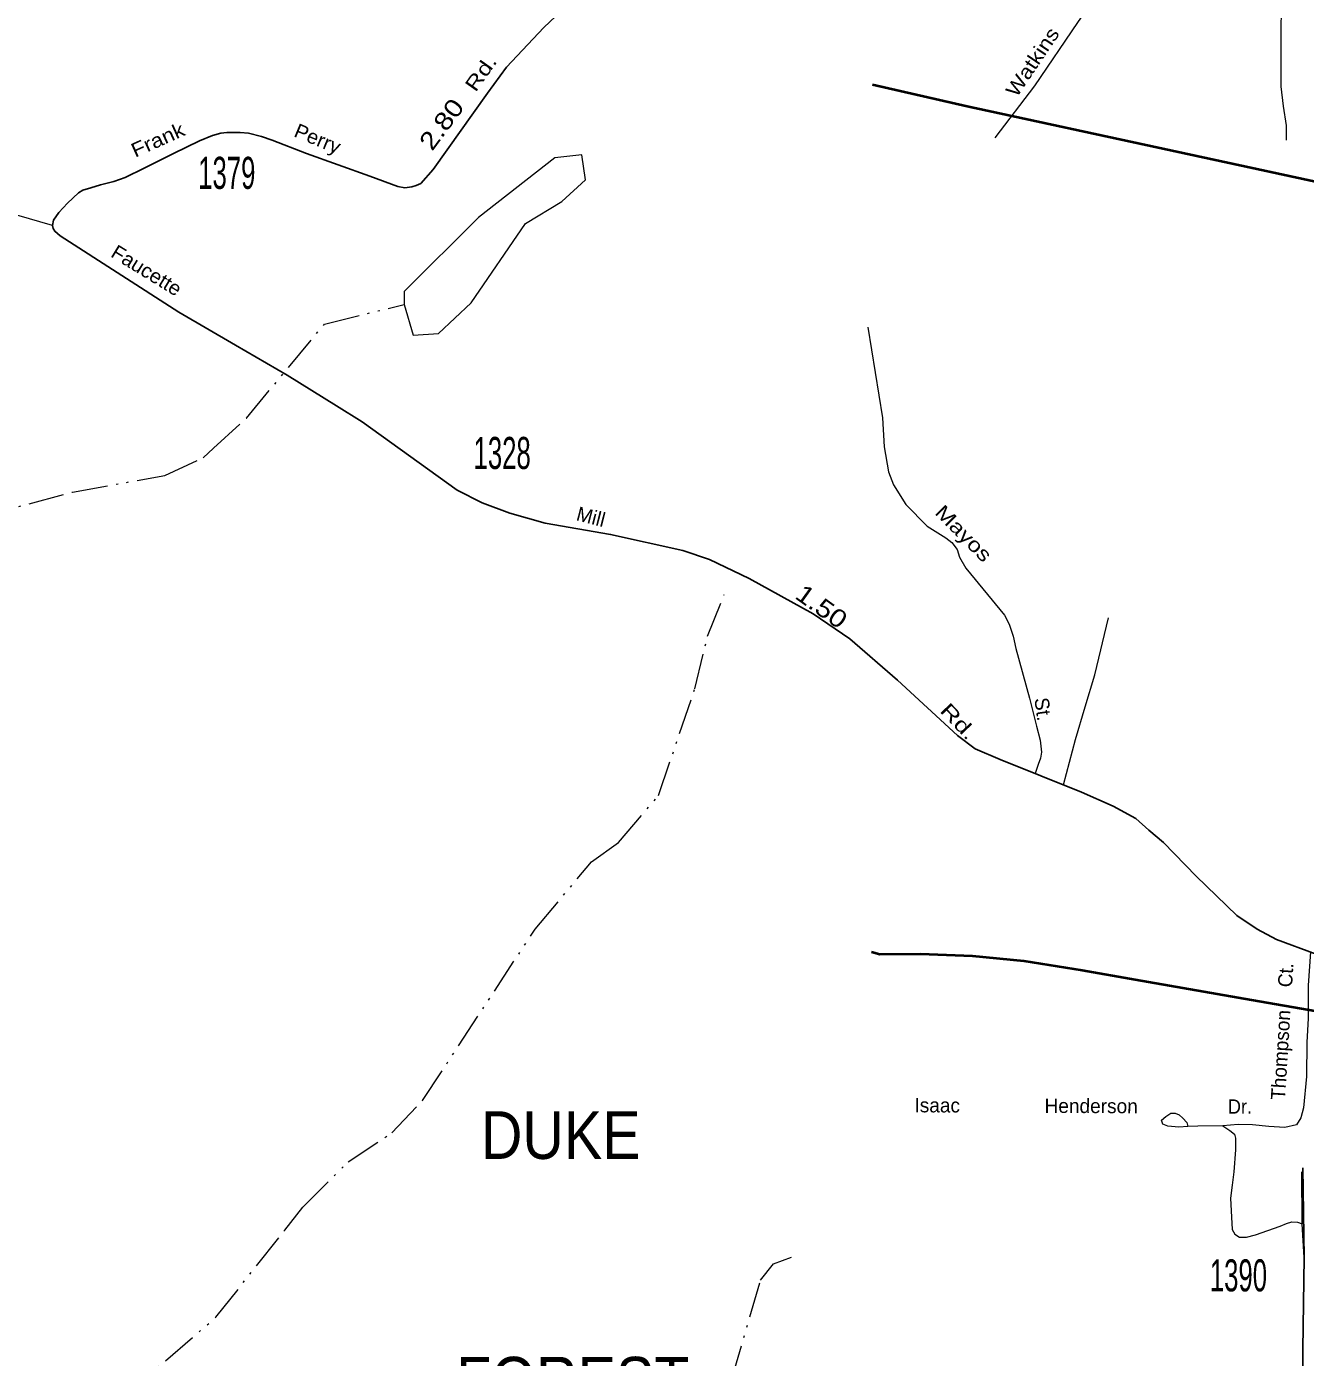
# Model space of a CAD drawing. Extents: x 583375 to 614032, y 233088 to 276691.
# Drawn here: x 597182 to 598977, y 259320 to 261189 of the extents above; entities that cross this region are included whole.
import ezdxf
from ezdxf.enums import TextEntityAlignment as Align

# ---------------------------------------------------------------- set-up
doc = ezdxf.new("R2010")
doc.units = 0
doc.header["$LTSCALE"] = 10
doc.linetypes.add('DASH_DOUBLE_DOT', pattern=[9.2, 5, -1.2, 0.3, -1.2, 0.3, -1.2])
for name, color, linetype, lineweight in [('10', 7, 'Continuous', 40), ('11', 7, 'Continuous', 40), ('17', 7, 'Continuous', 13), ('32', 7, 'Continuous', 25), ('35', 7, 'Continuous', 13), ('56', 7, 'Continuous', 40), ('59', 7, 'DASH_DOUBLE_DOT', 13)]:
    doc.layers.add(name, color=color, linetype=linetype, lineweight=lineweight)
doc.layers.add('19', color=7, linetype='Continuous')
doc.layers.add('8', color=7, linetype='Continuous')

msp = doc.modelspace()

# ---------------------------------------------------------------- linework, layer by layer
at = {"layer": '32'}
for points in [[(597974.9, 261251.16), (597908.05, 261187.34), (597855.8, 261131.59), (597829.09, 261094.99), (597752.63, 260988.11), (597735.34, 260968.5), (597728.81, 260965.43), (597723.05, 260963.89), (597713.06, 260962.35), (597703.07, 260964.27), (597664.07, 260978.5), (597574.93, 261010.41), (597526.71, 261029.25), (597512.11, 261034.25), (597493.67, 261038.86), (597482.14, 261040.01), (597463.03, 261040.01), (597454.96, 261039.24), (597443.05, 261035.59), (597424.8, 261028.29), (597388.39, 261010.26), (597347.47, 260989.88), (597320.58, 260976.81), (597304.63, 260971.23), (597285.81, 260966.47), (597272.17, 260962.24), (597261.22, 260958.97), (597254.88, 260955.32), (597239.7, 260940.71), (597227.6, 260927.83), (597220.11, 260917.06), (597218.38, 260909.18)], [(597218.38, 260909.18), (597219.53, 260905.14), (597221.64, 260901.3), (597229.33, 260894.89), (597395.89, 260787.85), (597475.49, 260741.5), (597547.92, 260699.36), (597616.99, 260656.37), (597653.21, 260633.62), (597786.41, 260537.9), (597821.45, 260520.03), (597860.46, 260505.48), (597910.05, 260491.58), (598001.96, 260475.71), (598103.12, 260453.21), (598140.81, 260440.64), (598196.35, 260413.78), (598286.27, 260364.16), (598337.85, 260329.09), (598404.63, 260270.87), (598488.6, 260193.46), (598513.4, 260174.81), (598548.44, 260159.59), (598662.83, 260113.94), (598707.13, 260094.09), (598738.87, 260076.89), (598757.38, 260060.35), (598777.88, 260043.15), (598823.5, 259996.17), (598881.02, 259940.6), (598909.46, 259921.41), (598936.56, 259906.85), (598992.11, 259886.34)], [(598974, 259192.02), (598973.37, 259331.67), (598975.26, 259460.74), (598973.35, 259586.7)]]:
    msp.add_lwpolyline(points, dxfattribs=at)
at = {"layer": '35'}
for points in [[(598946.25, 261402.82), (598909.07, 261409.87), (598876.32, 261413.69), (598854.97, 261414.38), (598835.15, 261411.78), (598818.89, 261407.82), (598806.43, 261402.2), (598796.76, 261393.47), (598783.45, 261378.25), (598757.6, 261337.06), (598717.39, 261281.49), (598657.08, 261194.32), (598596.76, 261105.23), (598541.24, 261032.42)], [(598946.25, 261402.82), (598944.12, 261334.52), (598944.94, 261298.43), (598943.3, 261255.77), (598943.3, 261224.6), (598942.48, 261189.33), (598942.48, 261104.59), (598945.76, 261076.69), (598949.86, 261049.62), (598949.86, 261029.12)], [(597218.38, 260909.18), (597168.59, 260923.93), (597075.51, 260933.32), (597016.85, 260941.15), (596998.86, 260949.76), (596983.22, 260964.63), (596964.44, 260975.58), (596925.34, 260981.84), (596869.8, 260982.63), (596822.09, 260980.28)], [(598362.93, 260766.57), (598383.4, 260639.19), (598385.95, 260598.87), (598391.71, 260563.66), (598398.75, 260545.1), (598416.02, 260517.58), (598446.09, 260487.49), (598472.31, 260470.85), (598480.63, 260464.19), (598488.3, 260454.59), (598491.5, 260443.71), (598500.46, 260428.35), (598554.83, 260362.42), (598561.23, 260349.62), (598566.99, 260332.97), (598570.82, 260315.37), (598590.02, 260245.6), (598599.61, 260206.56), (598604.73, 260186.72), (598606.65, 260170.07), (598605.37, 260161.75), (598602.17, 260152.79), (598597.69, 260139.99)], [(598637.51, 260124.19), (598654.58, 260187.88), (598667.7, 260233.84), (598681.48, 260278.49), (598700.51, 260358.6)], [(598984.35, 259889.49), (598980.79, 259842.49), (598980.79, 259796.08), (598979, 259762.76), (598978.41, 259714.57), (598974.25, 259670.55), (598970.68, 259656.86), (598964.73, 259646.75), (598948.08, 259643.18), (598925.49, 259644.37), (598902.9, 259646.75), (598882.68, 259647.35), (598861.28, 259645.56)], [(598861.28, 259645.56), (598826.2, 259644.97), (598811.93, 259644.37)], [(598861.28, 259645.56), (598870.79, 259638.66), (598877.33, 259633.9), (598879.11, 259627.95), (598879.11, 259611.89), (598876.74, 259580.95), (598874.36, 259561.91), (598871.98, 259544.06), (598873.17, 259517.29), (598874.36, 259500.04), (598877.93, 259493.49), (598884.47, 259489.33), (598894.57, 259489.33), (598907.06, 259492.3), (598941.54, 259504.8), (598950.46, 259508.37), (598958.19, 259510.75), (598965.92, 259510.15), (598972.46, 259507.77)], [(598975.26, 259460.74), (598972.46, 259507.77), (598971.87, 259580.95)]]:
    msp.add_lwpolyline(points, dxfattribs=at)
msp.add_lwpolyline([(598811.93, 259644.37), (598799.44, 259643.78), (598783.98, 259644.97), (598776.85, 259647.94), (598775.06, 259653.29), (598781.01, 259658.65), (598788.14, 259663.41), (598794.09, 259663.41), (598800.04, 259661.03), (598804.79, 259656.27), (598810.74, 259650.32)], close=True, dxfattribs=at)
at = {"layer": '56'}
for points in [[(608015.22, 257172.47), (608001.2, 257199.93), (607925.61, 257360.32), (607476.58, 258457.02), (606285.27, 259346.12), (603811.24, 260103.49), (600607.12, 260678.25), (600028.97, 260777.92), (599345.95, 260894.14), (598502.54, 261076.26), (598369.58, 261106.77)], [(598368.06, 259889.55), (598379.52, 259886.5), (598436.82, 259887.11), (598510, 259884), (598582, 259877.3), (598663.65, 259863.85), (598738.09, 259850.96), (598901.52, 259822.25), (599095.46, 259788.63), (599255.85, 259760.47), (599429.68, 259730.5), (599584.55, 259704.2), (599756.48, 259674.88), (599905.96, 259647.96), (600066.37, 259620.41), (600184.09, 259598.43)]]:
    msp.add_lwpolyline(points, dxfattribs=at)
at = {"layer": '59', "linetype": 'Continuous'}
msp.add_lwpolyline([(597712.19, 260798.64), (597724.69, 260755.36), (597760.31, 260757.62), (597806.06, 260800.7), (597882.56, 260912.16), (597933.44, 260943.12), (597966.69, 260973.45), (597961.5, 261008.56), (597923.38, 261004.34), (597816.44, 260920.53), (597712.19, 260816.64)], close=True, dxfattribs=at)
at = {"layer": '59'}
for points in [[(597444.69, 260596.91), (597490.88, 260639.12), (597600.31, 260770.92), (597712.19, 260798.64)], [(596812.09, 260119.98), (596814.25, 260203.89), (596880.69, 260294.58), (597061.12, 260471.89), (597096.81, 260495.17), (597246.75, 260535.11), (597376.31, 260558.47), (597429.94, 260583.36), (597444.69, 260596.91)], [(597544.75, 259499.08), (597570.12, 259531.22), (597633.56, 259594.92), (597694.81, 259635.69), (597737.81, 259680.8), (597896, 259921.64), (597974.94, 260016.03), (598013, 260043.27), (598069.12, 260109.14), (598120, 260259.12), (598138, 260332.77), (598161.12, 260391.31)], [(597010.59, 258849.66), (597088.56, 258891.94), (597157.44, 259008.55), (597226.31, 259148.16), (597307.69, 259255.53), (597447.94, 259376.67), (597544.75, 259499.08)], [(597829, 259039.19), (597858.81, 259124.19), (597894.44, 259165.47), (597968.25, 259194.97), (598141.06, 259243.44), (598171.5, 259288.81), (598212.38, 259429), (598230.38, 259451.66), (598255.62, 259461.12)]]:
    msp.add_lwpolyline(points, dxfattribs=at)

# ---------------------------------------------------------------- texts
at = {"layer": '10'}
for s, rotation, width, p in [('Watkins', 56.059, 1.15, (598602.32, 261133.43)), ('Mayos', 314.713, 1.25, (598490.27, 260470.12)), ('Dr.', 0.222, 0.95, (598885.2, 259662.55))]:
    msp.add_text(s, height=20, rotation=rotation, dxfattribs=dict(at, width=width)).set_placement(p, align=Align.CENTER)
for s, rotation, p in [('St.', 278.009, (598598.84, 260228.95)), ('Ct.', 86.43, (598959.28, 259856.49)), ('Thompson', 86.43, (598952.29, 259744.46)), ('Isaac', 359.755, (598460.27, 259664.28)), ('Henderson', 359.755, (598676.32, 259663.35))]:
    msp.add_text(s, height=20, rotation=rotation, dxfattribs=at).set_placement(p, align=Align.CENTER)
at = {"layer": '11'}
for s, rotation, width, p in [('Rd.', 54.78, 1.3, (597827.99, 261117.63)), ('Frank', 24.205, 1.15, (597370.46, 261020.53)), ('Perry', 337.485, 1.05, (597586.94, 261022.01)), ('Faucette', 328.469, 1.05, (597345.46, 260837.84)), ('Rd.', 313.678, 1.4, (598482.94, 260206.3))]:
    msp.add_text(s, height=20, rotation=rotation, dxfattribs=dict(at, width=width)).set_placement(p, align=Align.CENTER)
msp.add_text('Mill', height=20, rotation=345.637, dxfattribs=at).set_placement((597971.86, 260490.82), align=Align.CENTER)
at = {"layer": '17', "width": 1.2}
for s, rotation, p in [('2.80', 53.415, (597774.68, 261044.16)), ('1.50', 324.449, (598290.79, 260364.39))]:
    msp.add_text(s, height=25, rotation=rotation, dxfattribs=at).set_placement(p, align=Align.CENTER)
at = {"layer": '19', "width": 0.9}
for s, p in [('DUKE', (597931.85, 259598.99)), ('FOREST', (597948.88, 259254.12))]:
    msp.add_text(s, height=67, dxfattribs=at).set_placement(p, align=Align.CENTER)
at = {"layer": '8', "width": 0.6}
for s, p in [('1379', (597463.22, 260960.79)), ('1328', (597849.67, 260567.55)), ('1390', (598883.05, 259413.03))]:
    msp.add_text(s, height=45, dxfattribs=at).set_placement(p, align=Align.CENTER)

doc.saveas('drawing.dxf')
